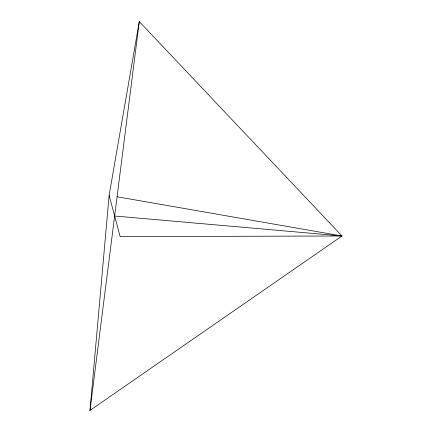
<?xml version="1.0" encoding="UTF-8"?>
<svg xmlns="http://www.w3.org/2000/svg" width="432" height="432" viewBox="0 0 432 432"><rect width="100%" height="100%" fill="white"/><g stroke="black" fill="none" stroke-linecap="round" stroke-linejoin="round"><path stroke-width="0.65" d="M89.996 410.4L109.112 195.372L139.282 21.6L342.004 235.98L89.996 410.4L139.282 21.6M117.072 196.76L342.004 235.98L120.166 236.628L109.112 195.372M114.637 216L342.004 235.98"/></g></svg>
